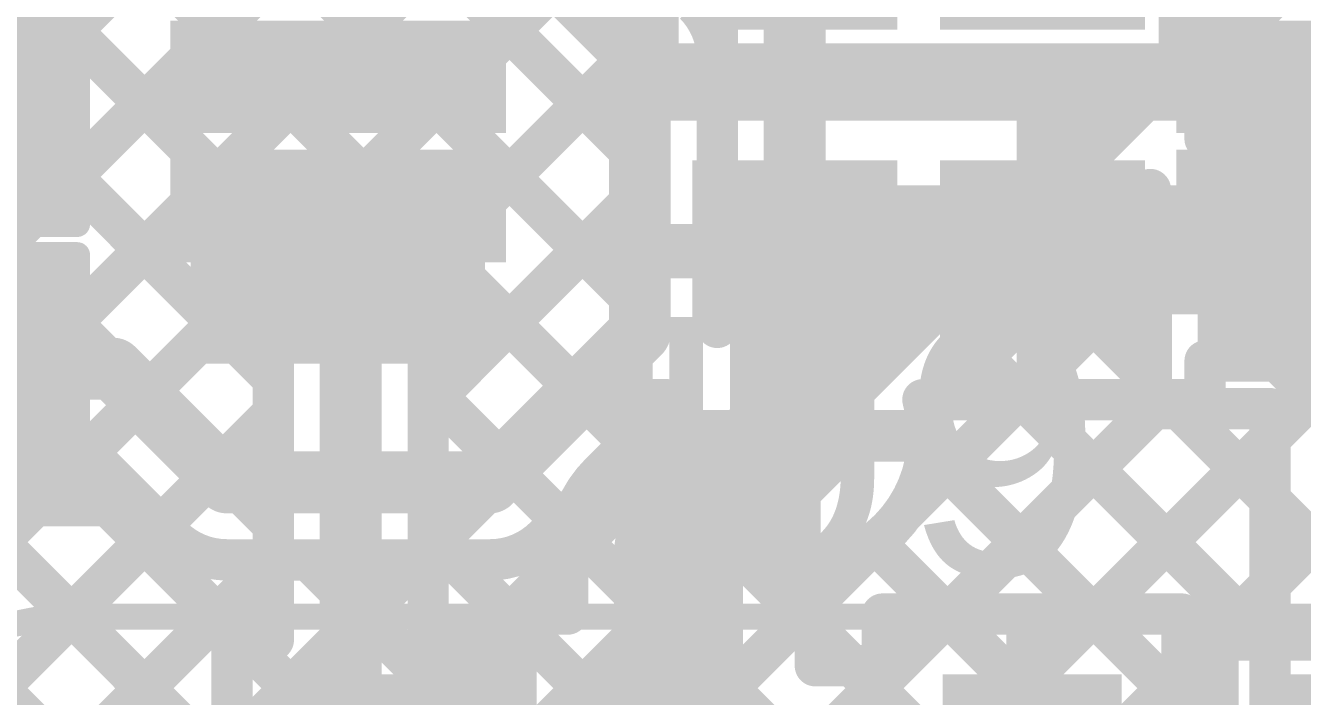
# Model space of a CAD drawing. Header units: millimetres. Extents: x -0.01 to 3.73, y -0.01 to 3.05.
# Drawn here: x 1.14 to 1.3874, y 1.7966 to 1.9264 of the extents above; entities that cross this region are included whole.
import ezdxf

# ---------------------------------------------------------------- set-up
doc = ezdxf.new("R2010")
doc.units = ezdxf.units.MM
doc.header["$MEASUREMENT"] = 0
for name, color, linetype in [('BottomLayer', 5, 'Continuous'), ('BottomPaste', 16, 'Continuous'), ('BottomSolder', 6, 'Continuous'), ('TopLayer', 1, 'Continuous'), ('TopOverlay', 2, 'Continuous'), ('TopPaste', 8, 'Continuous'), ('TopSolder', 216, 'Continuous'), ('ViaHoleLayer', 16, 'Continuous')]:
    doc.layers.add(name, color=color, linetype=linetype)
doc.styles.add('Arial', font='', dxfattribs={"height": 0.2})
doc.styles.get('Arial').set_extended_font_data('Arial')

# ---------------------------------------------------------------- blocks, each defined once
blk = doc.blocks.new('HC_49S_2P_4')
at = {"layer": 'TopOverlay', "const_width": 0.005}
blk.add_lwpolyline([(0.22276, -0.01301, -0.384798), (0.155, -0.095)], format="xyb", dxfattribs=at)
blk.add_lwpolyline([(0.155, -0.095), (-0.155, -0.095)], dxfattribs=at)
at = {"layer": 'TopOverlay', "const_width": 0.0025}
blk.add_lwpolyline([(0.15375, -0.095, 1), (0.15625, -0.095, 1)], format="xyb", close=True, dxfattribs=at)
blk.add_lwpolyline([(0.15375, -0.095, 1), (0.15625, -0.095, 1)], format="xyb", close=True, dxfattribs=at)
blk = doc.blocks.new('16_QSOP_10')
at = {"layer": 'TopLayer'}
for points in [[(-0.0689, 0.08061), (-0.12598, 0.08061), (-0.12598, 0.09439), (-0.0689, 0.09439)], [(0.12598, 0.08061), (0.0689, 0.08061), (0.0689, 0.09439), (0.12598, 0.09439)], [(-0.0689, 0.05561), (-0.12598, 0.05561), (-0.12598, 0.06939), (-0.0689, 0.06939)], [(0.12598, 0.05561), (0.0689, 0.05561), (0.0689, 0.06939), (0.12598, 0.06939)]]:
    blk.add_hatch(color=1, dxfattribs=at).paths.add_polyline_path(points)
at = {"layer": 'TopPaste'}
for points in [[(-0.0689, 0.08061), (-0.12598, 0.08061), (-0.12598, 0.09439), (-0.0689, 0.09439)], [(0.12598, 0.08061), (0.0689, 0.08061), (0.0689, 0.09439), (0.12598, 0.09439)], [(-0.0689, 0.05561), (-0.12598, 0.05561), (-0.12598, 0.06939), (-0.0689, 0.06939)], [(0.12598, 0.05561), (0.0689, 0.05561), (0.0689, 0.06939), (0.12598, 0.06939)]]:
    blk.add_hatch(color=8, dxfattribs=at).paths.add_polyline_path(points)
at = {"layer": 'TopSolder'}
for points in [[(-0.0649, 0.07661), (-0.12998, 0.07661), (-0.12998, 0.09839), (-0.0649, 0.09839)], [(0.12998, 0.07661), (0.0649, 0.07661), (0.0649, 0.09839), (0.12998, 0.09839)], [(-0.0649, 0.05161), (-0.12998, 0.05161), (-0.12998, 0.07339), (-0.0649, 0.07339)], [(0.12998, 0.05161), (0.0649, 0.05161), (0.0649, 0.07339), (0.12998, 0.07339)]]:
    blk.add_hatch(color=216, dxfattribs=at).paths.add_polyline_path(points)
at = {"layer": 'TopOverlay', "const_width": 0.005}
blk.add_lwpolyline([(0.053, 0.099), (-0.053, 0.099)], dxfattribs=at)
at = {"layer": 'TopOverlay', "const_width": 0.0025}
for points in [[(-0.05425, 0.099, 1), (-0.05175, 0.099, 1)], [(0.05175, 0.099, 1), (0.05425, 0.099, 1)]]:
    blk.add_lwpolyline(points, format="xyb", close=True, dxfattribs=at)
blk = doc.blocks.new('S______B______21')
at = {"layer": 'TopLayer'}
for points in [[(-0.045, -0.0175), (-0.045, 0.0175), (-0.015, 0.0175), (-0.015, -0.0175)], [(0.015, -0.0175), (0.015, 0.0175), (0.045, 0.0175), (0.045, -0.0175)]]:
    blk.add_hatch(color=1, dxfattribs=at).paths.add_polyline_path(points)
at = {"layer": 'TopPaste'}
for points in [[(-0.045, -0.0175), (-0.045, 0.0175), (-0.015, 0.0175), (-0.015, -0.0175)], [(0.015, -0.0175), (0.015, 0.0175), (0.045, 0.0175), (0.045, -0.0175)]]:
    blk.add_hatch(color=8, dxfattribs=at).paths.add_polyline_path(points)
at = {"layer": 'TopSolder'}
for points in [[(-0.049, -0.0215), (-0.049, 0.0215), (-0.011, 0.0215), (-0.011, -0.0215)], [(0.011, -0.0215), (0.011, 0.0215), (0.049, 0.0215), (0.049, -0.0215)]]:
    blk.add_hatch(color=216, dxfattribs=at).paths.add_polyline_path(points)
at = {"layer": 'TopOverlay', "const_width": 0.005}
for points in [[(0.05, 0.022), (-0.05, 0.022)], [(-0.05, 0.022), (-0.05, -0.022)], [(0.05, 0.022), (0.05, -0.022)], [(0.05, -0.022), (-0.05, -0.022)]]:
    blk.add_lwpolyline(points, dxfattribs=at)
at = {"layer": 'TopOverlay', "const_width": 0.0025}
for points in [[(-0.05125, 0.022, 1), (-0.04875, 0.022, 1)], [(-0.05125, 0.022, 1), (-0.04875, 0.022, 1)], [(0.04875, 0.022, 1), (0.05125, 0.022, 1)], [(0.04875, 0.022, 1), (0.05125, 0.022, 1)], [(-0.05125, -0.022, 1), (-0.04875, -0.022, 1)], [(-0.05125, -0.022, 1), (-0.04875, -0.022, 1)], [(0.04875, -0.022, 1), (0.05125, -0.022, 1)], [(0.04875, -0.022, 1), (0.05125, -0.022, 1)]]:
    blk.add_lwpolyline(points, format="xyb", close=True, dxfattribs=at)
blk = doc.blocks.new('S______B______28')
at = {"layer": 'TopLayer'}
for points in [[(-0.045, -0.0175), (-0.045, 0.0175), (-0.015, 0.0175), (-0.015, -0.0175)], [(0.015, -0.0175), (0.015, 0.0175), (0.045, 0.0175), (0.045, -0.0175)]]:
    blk.add_hatch(color=1, dxfattribs=at).paths.add_polyline_path(points)
at = {"layer": 'TopPaste'}
for points in [[(-0.045, -0.0175), (-0.045, 0.0175), (-0.015, 0.0175), (-0.015, -0.0175)], [(0.015, -0.0175), (0.015, 0.0175), (0.045, 0.0175), (0.045, -0.0175)]]:
    blk.add_hatch(color=8, dxfattribs=at).paths.add_polyline_path(points)
at = {"layer": 'TopSolder'}
for points in [[(-0.049, -0.0215), (-0.049, 0.0215), (-0.011, 0.0215), (-0.011, -0.0215)], [(0.011, -0.0215), (0.011, 0.0215), (0.049, 0.0215), (0.049, -0.0215)]]:
    blk.add_hatch(color=216, dxfattribs=at).paths.add_polyline_path(points)
at = {"layer": 'TopOverlay', "const_width": 0.005}
for points in [[(0.05, 0.022), (-0.05, 0.022)], [(-0.05, 0.022), (-0.05, -0.022)], [(0.05, 0.022), (0.05, -0.022)], [(0.05, -0.022), (-0.05, -0.022)]]:
    blk.add_lwpolyline(points, dxfattribs=at)
at = {"layer": 'TopOverlay', "const_width": 0.0025}
for points in [[(-0.05125, 0.022, 1), (-0.04875, 0.022, 1)], [(-0.05125, 0.022, 1), (-0.04875, 0.022, 1)], [(0.04875, 0.022, 1), (0.05125, 0.022, 1)], [(0.04875, 0.022, 1), (0.05125, 0.022, 1)], [(-0.05125, -0.022, 1), (-0.04875, -0.022, 1)], [(-0.05125, -0.022, 1), (-0.04875, -0.022, 1)], [(0.04875, -0.022, 1), (0.05125, -0.022, 1)], [(0.04875, -0.022, 1), (0.05125, -0.022, 1)]]:
    blk.add_lwpolyline(points, format="xyb", close=True, dxfattribs=at)
blk = doc.blocks.new('C___0603_B_158')
at = {"layer": 'BottomLayer'}
for points in [[(-0.045, -0.0175), (-0.045, 0.0175), (-0.015, 0.0175), (-0.015, -0.0175)], [(0.015, -0.0175), (0.015, 0.0175), (0.045, 0.0175), (0.045, -0.0175)]]:
    blk.add_hatch(color=5, dxfattribs=at).paths.add_polyline_path(points)
at = {"layer": 'BottomPaste'}
for points in [[(-0.045, -0.0175), (-0.045, 0.0175), (-0.015, 0.0175), (-0.015, -0.0175)], [(0.015, -0.0175), (0.015, 0.0175), (0.045, 0.0175), (0.045, -0.0175)]]:
    blk.add_hatch(color=16, dxfattribs=at).paths.add_polyline_path(points)
at = {"layer": 'BottomSolder'}
for points in [[(-0.04736, -0.01986), (-0.04736, 0.01986), (-0.01264, 0.01986), (-0.01264, -0.01986)], [(0.01264, -0.01986), (0.01264, 0.01986), (0.04736, 0.01986), (0.04736, -0.01986)]]:
    blk.add_hatch(color=6, dxfattribs=at).paths.add_polyline_path(points)
blk = doc.blocks.new('C___0603_B_159')
at = {"layer": 'BottomLayer'}
for points in [[(-0.045, -0.0175), (-0.045, 0.0175), (-0.015, 0.0175), (-0.015, -0.0175)], [(0.015, -0.0175), (0.015, 0.0175), (0.045, 0.0175), (0.045, -0.0175)]]:
    blk.add_hatch(color=5, dxfattribs=at).paths.add_polyline_path(points)
at = {"layer": 'BottomPaste'}
for points in [[(-0.045, -0.0175), (-0.045, 0.0175), (-0.015, 0.0175), (-0.015, -0.0175)], [(0.015, -0.0175), (0.015, 0.0175), (0.045, 0.0175), (0.045, -0.0175)]]:
    blk.add_hatch(color=16, dxfattribs=at).paths.add_polyline_path(points)
at = {"layer": 'BottomSolder'}
for points in [[(-0.04736, -0.01986), (-0.04736, 0.01986), (-0.01264, 0.01986), (-0.01264, -0.01986)], [(0.01264, -0.01986), (0.01264, 0.01986), (0.04736, 0.01986), (0.04736, -0.01986)]]:
    blk.add_hatch(color=6, dxfattribs=at).paths.add_polyline_path(points)
blk = doc.blocks.new('C__0603_B_160')
at = {"layer": 'BottomLayer'}
for points in [[(-0.045, -0.0175), (-0.045, 0.0175), (-0.015, 0.0175), (-0.015, -0.0175)], [(0.015, -0.0175), (0.015, 0.0175), (0.045, 0.0175), (0.045, -0.0175)]]:
    blk.add_hatch(color=5, dxfattribs=at).paths.add_polyline_path(points)
at = {"layer": 'BottomPaste'}
for points in [[(-0.045, -0.0175), (-0.045, 0.0175), (-0.015, 0.0175), (-0.015, -0.0175)], [(0.015, -0.0175), (0.015, 0.0175), (0.045, 0.0175), (0.045, -0.0175)]]:
    blk.add_hatch(color=16, dxfattribs=at).paths.add_polyline_path(points)
at = {"layer": 'BottomSolder'}
for points in [[(-0.04736, -0.01986), (-0.04736, 0.01986), (-0.01264, 0.01986), (-0.01264, -0.01986)], [(0.01264, -0.01986), (0.01264, 0.01986), (0.04736, 0.01986), (0.04736, -0.01986)]]:
    blk.add_hatch(color=6, dxfattribs=at).paths.add_polyline_path(points)
blk = doc.blocks.new('C__0603_B_177')
at = {"layer": 'BottomLayer'}
for points in [[(-0.045, -0.0175), (-0.045, 0.0175), (-0.015, 0.0175), (-0.015, -0.0175)], [(0.015, -0.0175), (0.015, 0.0175), (0.045, 0.0175), (0.045, -0.0175)]]:
    blk.add_hatch(color=5, dxfattribs=at).paths.add_polyline_path(points)
at = {"layer": 'BottomPaste'}
for points in [[(-0.045, -0.0175), (-0.045, 0.0175), (-0.015, 0.0175), (-0.015, -0.0175)], [(0.015, -0.0175), (0.015, 0.0175), (0.045, 0.0175), (0.045, -0.0175)]]:
    blk.add_hatch(color=16, dxfattribs=at).paths.add_polyline_path(points)
at = {"layer": 'BottomSolder'}
for points in [[(-0.04736, -0.01986), (-0.04736, 0.01986), (-0.01264, 0.01986), (-0.01264, -0.01986)], [(0.01264, -0.01986), (0.01264, 0.01986), (0.04736, 0.01986), (0.04736, -0.01986)]]:
    blk.add_hatch(color=6, dxfattribs=at).paths.add_polyline_path(points)

msp = doc.modelspace()

# ---------------------------------------------------------------- hatches: boundary and pattern name
at = {"layer": 'BottomLayer'}
h = msp.add_hatch(color=5, dxfattribs=at)
edge = h.paths.add_edge_path()
edge.add_arc((1.203, 1.875), 0.01181, 0, 360)
h = msp.add_hatch(color=5, dxfattribs=at)
edge = h.paths.add_edge_path()
edge.add_arc((1.289, 1.847), 0.01181, 0, 360)
at = {"layer": 'TopLayer'}
for points in [[(1.172, 1.861), (1.229, 1.861), (1.229, 1.897), (1.172, 1.897)], [(1.36706, 1.86127), (1.42406, 1.86127), (1.42406, 1.89727), (1.36706, 1.89727)]]:
    msp.add_hatch(color=1, dxfattribs=at).paths.add_polyline_path(points)
h = msp.add_hatch(color=1, dxfattribs=at)
edge = h.paths.add_edge_path()
edge.add_arc((1.203, 1.875), 0.01181, 0, 360)
h = msp.add_hatch(color=1, dxfattribs=at)
edge = h.paths.add_edge_path()
edge.add_arc((1.289, 1.847), 0.01181, 0, 360)
at = {"layer": 'ViaHoleLayer'}
h = msp.add_hatch(color=16, dxfattribs=at)
edge = h.paths.add_edge_path()
edge.add_arc((1.203, 1.875), 0.00591, 0, 360)
h = msp.add_hatch(color=16, dxfattribs=at)
edge = h.paths.add_edge_path()
edge.add_arc((1.289, 1.847), 0.00591, 0, 360)

# ---------------------------------------------------------------- linework, layer by layer
at = {"layer": 'BottomLayer'}
for points, const_width in [([(1.117, 2.01389), (1.2575, 1.87339)], 0.008), ([(1.117, 1.89353), (1.22997, 2.0065)], 0.008), ([(1.15236, 2.00681), (1.2575, 1.90167)], 0.008), ([(1.117, 1.9856), (1.20723, 1.89538)], 0.008), ([(1.117, 1.86524), (1.22472, 1.97296)], 0.008), ([(1.36175, 1.912), (1.41075, 1.961)], 0.008), ([(1.3635, 1.919), (1.3635, 1.961)], 0.008), ([(1.117, 1.95732), (1.18656, 1.88776)], 0.008), ([(1.117, 1.83696), (1.23084, 1.9508)], 0.008), ([(1.20411, 1.89578), (1.25956, 1.95123)], 0.008), ([(1.2625, 1.919), (1.2625, 1.94829)], 0.008), ([(1.24156, 1.9459), (1.2625, 1.92496)], 0.008), ([(1.38253, 1.9045), (1.42243, 1.9444)], 0.008), ([(1.3635, 1.93709), (1.39609, 1.9045)], 0.008), ([(1.117, 1.92903), (1.188, 1.85803)], 0.008), ([(1.22138, 1.88477), (1.2625, 1.92589)], 0.008), ([(1.2625, 1.919), (1.3105, 1.919)], 0.008), ([(1.26846, 1.919), (1.27546, 1.912)], 0.008), ([(1.27689, 1.912), (1.28389, 1.919)], 0.008), ([(1.29674, 1.919), (1.30374, 1.912)], 0.008), ([(1.30518, 1.912), (1.31218, 1.919)], 0.008), ([(1.3105, 1.919), (1.3155, 1.919)], 0.008), ([(1.3105, 1.919), (1.3155, 1.919)], 0.008), ([(1.3155, 1.919), (1.3635, 1.919)], 0.008), ([(1.32502, 1.919), (1.33202, 1.912)], 0.008), ([(1.33346, 1.912), (1.34046, 1.919)], 0.008), ([(1.35331, 1.919), (1.36031, 1.912)], 0.008), ([(1.2575, 1.912), (1.3055, 1.912)], 0.008), ([(1.2575, 1.854), (1.2575, 1.912)], 0.008), ([(1.3055, 1.912), (1.3205, 1.912)], 0.008), ([(1.3055, 1.912), (1.3205, 1.912)], 0.008), ([(1.3205, 1.912), (1.3685, 1.912)], 0.008), ([(1.3685, 1.9045), (1.3685, 1.912)], 0.008), ([(1.289, 1.883), (1.289, 1.908)], 0.01), ([(1.337, 1.883), (1.337, 1.908)], 0.01), ([(1.3685, 1.9045), (1.506, 1.9045)], 0.008), ([(1.117, 1.90075), (1.188, 1.82975)], 0.008), ([(1.218, 1.85311), (1.2575, 1.89261)], 0.008), ([(1.28462, 1.883), (1.289, 1.883)], 0.025), ([(1.289, 1.883), (1.337, 1.883)], 0.025), ([(1.289, 1.847), (1.289, 1.883)], 0.025), ([(1.337, 1.883), (1.559, 1.883)], 0.025), ([(1.2615, 1.883), (1.289, 1.883)], 0.01), ([(1.337, 1.858), (1.337, 1.883)], 0.01), ([(1.22338, 1.87923), (1.2571, 1.8455)], 0.008), ([(1.12275, 1.81443), (1.18222, 1.87389)], 0.008), ([(1.203, 1.782), (1.203, 1.872)], 0.012), ([(1.117, 1.87247), (1.18197, 1.8075)], 0.008), ([(1.218, 1.82482), (1.2575, 1.86432)], 0.008), ([(1.3471, 1.8125), (1.3961, 1.8615)], 0.008), ([(1.364, 1.80112), (1.42438, 1.8615)], 0.008), ([(1.3685, 1.8615), (1.506, 1.8615)], 0.008), ([(1.3685, 1.854), (1.3685, 1.8615)], 0.008), ([(1.38252, 1.8615), (1.61502, 1.629)], 0.008), ([(1.188, 1.8075), (1.188, 1.86057)], 0.008), ([(1.218, 1.8075), (1.218, 1.86057)], 0.008), ([(1.218, 1.85632), (1.24545, 1.82887)], 0.008), ([(1.2575, 1.854), (1.26416, 1.854)], 0.008), ([(1.2665, 1.8245), (1.289, 1.847)], 0.025), ([(1.30994, 1.83191), (1.33203, 1.854)], 0.008), ([(1.31384, 1.854), (1.3205, 1.854)], 0.008), ([(1.31384, 1.854), (1.3205, 1.854)], 0.008), ([(1.31881, 1.8125), (1.36031, 1.854)], 0.008), ([(1.3205, 1.854), (1.3685, 1.854)], 0.008), ([(1.33346, 1.854), (1.37996, 1.8075)], 0.008), ([(1.36174, 1.854), (1.40824, 1.8075)], 0.008), ([(1.03691, 1.7003), (1.188, 1.85139)], 0.008), ([(1.2513, 1.8397), (1.2637, 1.8521)], 0.008), ([(1.26719, 1.847), (1.289, 1.847)], 0.01), ([(1.289, 1.847), (1.31081, 1.847)], 0.01), ([(1.289, 1.82519), (1.289, 1.847)], 0.01), ([(1.117, 1.84418), (1.18, 1.78118)], 0.008), ([(1.31469, 1.84448), (1.34667, 1.8125)], 0.008), ([(1.2665, 1.7835), (1.2665, 1.8245)], 0.025), ([(1.218, 1.82803), (1.235, 1.81103)], 0.008), ([(1.245, 1.8125), (1.245, 1.8245)], 0.008), ([(1.29053, 1.8125), (1.30409, 1.82606)], 0.008), ([(1.30452, 1.82637), (1.31839, 1.8125)], 0.008), ([(1.05105, 1.68616), (1.188, 1.82311)], 0.008), ([(1.228, 1.80654), (1.245, 1.82354)], 0.008), ([(1.288, 1.81559), (1.2941, 1.8217)], 0.008), ([(1.288, 1.8125), (1.288, 1.81559)], 0.008), ([(1.235, 1.8125), (1.245, 1.8125)], 0.008), ([(1.235, 1.7495), (1.235, 1.8125)], 0.008), ([(1.288, 1.8125), (1.293, 1.8125)], 0.008), ([(1.2901, 1.8125), (1.293, 1.8096)], 0.008), ([(1.293, 1.8025), (1.293, 1.8125)], 0.008), ([(1.306, 1.8125), (1.364, 1.8125)], 0.008), ([(1.306, 1.8025), (1.306, 1.8125)], 0.008), ([(1.364, 1.7495), (1.364, 1.8125)], 0.008), ([(1.12214, 1.81076), (1.18191, 1.75098)], 0.008), ([(1.293, 1.8096), (1.3001, 1.8025)], 0.008), ([(1.335, 1.781), (1.335, 1.8085)], 0.01), ([(1.18, 1.7545), (1.18, 1.8075)], 0.008), ([(1.18, 1.8075), (1.188, 1.8075)], 0.008), ([(1.218, 1.8075), (1.228, 1.8075)], 0.008), ([(1.228, 1.7545), (1.228, 1.8075)], 0.008), ([(1.371, 1.8075), (1.419, 1.8075)], 0.008), ([(1.371, 1.7545), (1.371, 1.8075)], 0.008), ([(1.293, 1.8025), (1.306, 1.8025)], 0.008), ([(1.364, 1.79517), (1.371, 1.78817)], 0.008)]:
    msp.add_lwpolyline(points, dxfattribs=dict(at, const_width=const_width))
for points, const_width in [([(1.2605, 1.92589, 1), (1.2645, 1.92589, 1)], 0.004), ([(1.2605, 1.92496, 1), (1.2645, 1.92496, 1)], 0.004), ([(1.2605, 1.919, 1), (1.2645, 1.919, 1)], 0.004), ([(1.2605, 1.919, 1), (1.2645, 1.919, 1)], 0.004), ([(1.26646, 1.919, 1), (1.27046, 1.919, 1)], 0.004), ([(1.28189, 1.919, 1), (1.28589, 1.919, 1)], 0.004), ([(1.29474, 1.919, 1), (1.29874, 1.919, 1)], 0.004), ([(1.3085, 1.919, 1), (1.3125, 1.919, 1)], 0.004), ([(1.3085, 1.919, 1), (1.3125, 1.919, 1)], 0.004), ([(1.3085, 1.919, 1), (1.3125, 1.919, 1)], 0.004), ([(1.31018, 1.919, 1), (1.31418, 1.919, 1)], 0.004), ([(1.3135, 1.919, 1), (1.3175, 1.919, 1)], 0.004), ([(1.3135, 1.919, 1), (1.3175, 1.919, 1)], 0.004), ([(1.3135, 1.919, 1), (1.3175, 1.919, 1)], 0.004), ([(1.32302, 1.919, 1), (1.32702, 1.919, 1)], 0.004), ([(1.33846, 1.919, 1), (1.34246, 1.919, 1)], 0.004), ([(1.35131, 1.919, 1), (1.35531, 1.919, 1)], 0.004), ([(1.3615, 1.919, 1), (1.3655, 1.919, 1)], 0.004), ([(1.3615, 1.919, 1), (1.3655, 1.919, 1)], 0.004), ([(1.2555, 1.912, 1), (1.2595, 1.912, 1)], 0.004), ([(1.2555, 1.912, 1), (1.2595, 1.912, 1)], 0.004), ([(1.27346, 1.912, 1), (1.27746, 1.912, 1)], 0.004), ([(1.27489, 1.912, 1), (1.27889, 1.912, 1)], 0.004), ([(1.30174, 1.912, 1), (1.30574, 1.912, 1)], 0.004), ([(1.30318, 1.912, 1), (1.30718, 1.912, 1)], 0.004), ([(1.3035, 1.912, 1), (1.3075, 1.912, 1)], 0.004), ([(1.3035, 1.912, 1), (1.3075, 1.912, 1)], 0.004), ([(1.3035, 1.912, 1), (1.3075, 1.912, 1)], 0.004), ([(1.3185, 1.912, 1), (1.3225, 1.912, 1)], 0.004), ([(1.3185, 1.912, 1), (1.3225, 1.912, 1)], 0.004), ([(1.3185, 1.912, 1), (1.3225, 1.912, 1)], 0.004), ([(1.33002, 1.912, 1), (1.33402, 1.912, 1)], 0.004), ([(1.33146, 1.912, 1), (1.33546, 1.912, 1)], 0.004), ([(1.35831, 1.912, 1), (1.36231, 1.912, 1)], 0.004), ([(1.35975, 1.912, 1), (1.36375, 1.912, 1)], 0.004), ([(1.3665, 1.912, 1), (1.3705, 1.912, 1)], 0.004), ([(1.3665, 1.912, 1), (1.3705, 1.912, 1)], 0.004), ([(1.2865, 1.908, 1), (1.2915, 1.908, 1)], 0.005), ([(1.3345, 1.908, 1), (1.3395, 1.908, 1)], 0.005), ([(1.3665, 1.9045, 1), (1.3705, 1.9045, 1)], 0.004), ([(1.3665, 1.9045, 1), (1.3705, 1.9045, 1)], 0.004), ([(1.38053, 1.9045, 1), (1.38453, 1.9045, 1)], 0.004), ([(1.2555, 1.90167, 1), (1.2595, 1.90167, 1)], 0.004), ([(1.20211, 1.89578, 1), (1.20611, 1.89578, 1)], 0.004), ([(1.20523, 1.89538, 1), (1.20923, 1.89538, 1)], 0.004), ([(1.2555, 1.89261, 1), (1.2595, 1.89261, 1)], 0.004), ([(1.27837, 1.883, 1), (1.29087, 1.883, 1)], 0.0125), ([(1.28275, 1.883, 1), (1.29525, 1.883, 1)], 0.0125), ([(1.28275, 1.883, 1), (1.29525, 1.883, 1)], 0.0125), ([(1.28275, 1.883, 1), (1.29525, 1.883, 1)], 0.0125), ([(1.33075, 1.883, 1), (1.34325, 1.883, 1)], 0.0125), ([(1.33075, 1.883, 1), (1.34325, 1.883, 1)], 0.0125), ([(1.18456, 1.88776, 1), (1.18856, 1.88776, 1)], 0.004), ([(1.21938, 1.88477, 1), (1.22338, 1.88477, 1)], 0.004), ([(1.259, 1.883, 1), (1.264, 1.883, 1)], 0.005), ([(1.2865, 1.883, 1), (1.2915, 1.883, 1)], 0.005), ([(1.2865, 1.883, 1), (1.2915, 1.883, 1)], 0.005), ([(1.3345, 1.883, 1), (1.3395, 1.883, 1)], 0.005), ([(1.3345, 1.883, 1), (1.3395, 1.883, 1)], 0.005), ([(1.22138, 1.87923, 1), (1.22538, 1.87923, 1)], 0.004), ([(1.18022, 1.87389, 1), (1.18422, 1.87389, 1)], 0.004), ([(1.2, 1.872, 1), (1.206, 1.872, 1)], 0.006), ([(1.22181, 1.875, 1), (1.22581, 1.875, 1)], 0.004), ([(1.22181, 1.875, 1), (1.22581, 1.875, 1)], 0.004), ([(1.2555, 1.87339, 1), (1.2595, 1.87339, 1)], 0.004), ([(1.2555, 1.86432, 1), (1.2595, 1.86432, 1)], 0.004), ([(1.3665, 1.8615, 1), (1.3705, 1.8615, 1)], 0.004), ([(1.3665, 1.8615, 1), (1.3705, 1.8615, 1)], 0.004), ([(1.38052, 1.8615, 1), (1.38452, 1.8615, 1)], 0.004), ([(1.186, 1.86057, 1), (1.19, 1.86057, 1)], 0.004), ([(1.186, 1.86057, 1), (1.19, 1.86057, 1)], 0.004), ([(1.216, 1.86057, 1), (1.22, 1.86057, 1)], 0.004), ([(1.216, 1.86057, 1), (1.22, 1.86057, 1)], 0.004), ([(1.3345, 1.858, 1), (1.3395, 1.858, 1)], 0.005), ([(1.186, 1.85803, 1), (1.19, 1.85803, 1)], 0.004), ([(1.216, 1.85632, 1), (1.22, 1.85632, 1)], 0.004), ([(1.2555, 1.854, 1), (1.2595, 1.854, 1)], 0.004), ([(1.2555, 1.854, 1), (1.2595, 1.854, 1)], 0.004), ([(1.26216, 1.854, 1), (1.26616, 1.854, 1)], 0.004), ([(1.28275, 1.847, 1), (1.29525, 1.847, 1)], 0.0125), ([(1.28275, 1.847, 1), (1.29525, 1.847, 1)], 0.0125), ([(1.31184, 1.854, 1), (1.31584, 1.854, 1)], 0.004), ([(1.31184, 1.854, 1), (1.31584, 1.854, 1)], 0.004), ([(1.31184, 1.854, 1), (1.31584, 1.854, 1)], 0.004), ([(1.3185, 1.854, 1), (1.3225, 1.854, 1)], 0.004), ([(1.3185, 1.854, 1), (1.3225, 1.854, 1)], 0.004), ([(1.3185, 1.854, 1), (1.3225, 1.854, 1)], 0.004), ([(1.33003, 1.854, 1), (1.33403, 1.854, 1)], 0.004), ([(1.33146, 1.854, 1), (1.33546, 1.854, 1)], 0.004), ([(1.35831, 1.854, 1), (1.36231, 1.854, 1)], 0.004), ([(1.35974, 1.854, 1), (1.36374, 1.854, 1)], 0.004), ([(1.3665, 1.854, 1), (1.3705, 1.854, 1)], 0.004), ([(1.3665, 1.854, 1), (1.3705, 1.854, 1)], 0.004), ([(1.186, 1.85139, 1), (1.19, 1.85139, 1)], 0.004), ([(1.216, 1.85311, 1), (1.22, 1.85311, 1)], 0.004), ([(1.2617, 1.8521, 1), (1.2657, 1.8521, 1)], 0.004), ([(1.26469, 1.847, 1), (1.26969, 1.847, 1)], 0.005), ([(1.2865, 1.847, 1), (1.2915, 1.847, 1)], 0.005), ([(1.2865, 1.847, 1), (1.2915, 1.847, 1)], 0.005), ([(1.2865, 1.847, 1), (1.2915, 1.847, 1)], 0.005), ([(1.30831, 1.847, 1), (1.31331, 1.847, 1)], 0.005), ([(1.31281, 1.847, 1), (1.31681, 1.847, 1)], 0.004), ([(1.31281, 1.847, 1), (1.31681, 1.847, 1)], 0.004), ([(1.2551, 1.8455, 1), (1.2591, 1.8455, 1)], 0.004), ([(1.31269, 1.84448, 1), (1.31669, 1.84448, 1)], 0.004), ([(1.2493, 1.8397, 1), (1.2533, 1.8397, 1)], 0.004), ([(1.2493, 1.8397, 1), (1.2533, 1.8397, 1)], 0.004), ([(1.2493, 1.8397, 1), (1.2533, 1.8397, 1)], 0.004), ([(1.26025, 1.8245, 1), (1.27275, 1.8245, 1)], 0.0125), ([(1.26025, 1.8245, 1), (1.27275, 1.8245, 1)], 0.0125), ([(1.30794, 1.83191, 1), (1.31194, 1.83191, 1)], 0.004), ([(1.186, 1.82975, 1), (1.19, 1.82975, 1)], 0.004), ([(1.216, 1.82803, 1), (1.22, 1.82803, 1)], 0.004), ([(1.24345, 1.82887, 1), (1.24745, 1.82887, 1)], 0.004), ([(1.216, 1.82482, 1), (1.22, 1.82482, 1)], 0.004), ([(1.243, 1.8245, 1), (1.247, 1.8245, 1)], 0.004), ([(1.243, 1.8245, 1), (1.247, 1.8245, 1)], 0.004), ([(1.243, 1.8245, 1), (1.247, 1.8245, 1)], 0.004), ([(1.2865, 1.82519, 1), (1.2915, 1.82519, 1)], 0.005), ([(1.30209, 1.82606, 1), (1.30609, 1.82606, 1)], 0.004), ([(1.30252, 1.82637, 1), (1.30652, 1.82637, 1)], 0.004), ([(1.186, 1.82311, 1), (1.19, 1.82311, 1)], 0.004), ([(1.243, 1.82354, 1), (1.247, 1.82354, 1)], 0.004), ([(1.2921, 1.8217, 1), (1.2961, 1.8217, 1)], 0.004), ([(1.2921, 1.8217, 1), (1.2961, 1.8217, 1)], 0.004), ([(1.286, 1.81559, 1), (1.29, 1.81559, 1)], 0.004), ([(1.286, 1.81559, 1), (1.29, 1.81559, 1)], 0.004), ([(1.233, 1.8125, 1), (1.237, 1.8125, 1)], 0.004), ([(1.233, 1.8125, 1), (1.237, 1.8125, 1)], 0.004), ([(1.243, 1.8125, 1), (1.247, 1.8125, 1)], 0.004), ([(1.243, 1.8125, 1), (1.247, 1.8125, 1)], 0.004), ([(1.286, 1.8125, 1), (1.29, 1.8125, 1)], 0.004), ([(1.286, 1.8125, 1), (1.29, 1.8125, 1)], 0.004), ([(1.2881, 1.8125, 1), (1.2921, 1.8125, 1)], 0.004), ([(1.28853, 1.8125, 1), (1.29253, 1.8125, 1)], 0.004), ([(1.291, 1.8125, 1), (1.295, 1.8125, 1)], 0.004), ([(1.291, 1.8125, 1), (1.295, 1.8125, 1)], 0.004), ([(1.304, 1.8125, 1), (1.308, 1.8125, 1)], 0.004), ([(1.304, 1.8125, 1), (1.308, 1.8125, 1)], 0.004), ([(1.31639, 1.8125, 1), (1.32039, 1.8125, 1)], 0.004), ([(1.31681, 1.8125, 1), (1.32081, 1.8125, 1)], 0.004), ([(1.34467, 1.8125, 1), (1.34867, 1.8125, 1)], 0.004), ([(1.3451, 1.8125, 1), (1.3491, 1.8125, 1)], 0.004), ([(1.362, 1.8125, 1), (1.366, 1.8125, 1)], 0.004), ([(1.362, 1.8125, 1), (1.366, 1.8125, 1)], 0.004), ([(1.233, 1.81103, 1), (1.237, 1.81103, 1)], 0.004), ([(1.291, 1.8096, 1), (1.295, 1.8096, 1)], 0.004), ([(1.291, 1.8096, 1), (1.295, 1.8096, 1)], 0.004), ([(1.3325, 1.8085, 1), (1.3375, 1.8085, 1)], 0.005), ([(1.178, 1.8075, 1), (1.182, 1.8075, 1)], 0.004), ([(1.178, 1.8075, 1), (1.182, 1.8075, 1)], 0.004), ([(1.17997, 1.8075, 1), (1.18397, 1.8075, 1)], 0.004), ([(1.186, 1.8075, 1), (1.19, 1.8075, 1)], 0.004), ([(1.186, 1.8075, 1), (1.19, 1.8075, 1)], 0.004), ([(1.216, 1.8075, 1), (1.22, 1.8075, 1)], 0.004), ([(1.216, 1.8075, 1), (1.22, 1.8075, 1)], 0.004), ([(1.226, 1.8075, 1), (1.23, 1.8075, 1)], 0.004), ([(1.226, 1.8075, 1), (1.23, 1.8075, 1)], 0.004), ([(1.369, 1.8075, 1), (1.373, 1.8075, 1)], 0.004), ([(1.369, 1.8075, 1), (1.373, 1.8075, 1)], 0.004), ([(1.37796, 1.8075, 1), (1.38196, 1.8075, 1)], 0.004), ([(1.226, 1.80654, 1), (1.23, 1.80654, 1)], 0.004), ([(1.291, 1.8025, 1), (1.295, 1.8025, 1)], 0.004), ([(1.291, 1.8025, 1), (1.295, 1.8025, 1)], 0.004), ([(1.2981, 1.8025, 1), (1.3021, 1.8025, 1)], 0.004), ([(1.304, 1.8025, 1), (1.308, 1.8025, 1)], 0.004), ([(1.304, 1.8025, 1), (1.308, 1.8025, 1)], 0.004), ([(1.362, 1.80112, 1), (1.366, 1.80112, 1)], 0.004), ([(1.362, 1.79517, 1), (1.366, 1.79517, 1)], 0.004)]:
    msp.add_lwpolyline(points, format="xyb", close=True, dxfattribs=dict(at, const_width=const_width))
at = {"layer": 'BottomLayer', "const_width": 0.008}
for points in [[(1.188, 1.86057, -1.480911), (1.22381, 1.875)], [(1.22381, 1.875, -0.193845), (1.218, 1.86057)], [(1.31384, 1.854, -0.068769), (1.31481, 1.847)], [(1.31481, 1.847, -0.357038), (1.2941, 1.8217)], [(1.245, 1.8245, -0.198912), (1.2513, 1.8397)], [(1.245, 1.8245, -0.198912), (1.2513, 1.8397)]]:
    msp.add_lwpolyline(points, format="xyb", dxfattribs=at)
at = {"layer": 'TopLayer'}
for points, const_width in [([(1.13, 1.91), (1.13, 1.96)], 0.02), ([(1.2375, 1.9415), (1.259, 1.92)], 0.012), ([(1.289, 1.847), (1.289, 1.937)], 0.012), ([(1.274, 1.92), (1.274, 1.937)], 0.008), ([(1.259, 1.867), (1.259, 1.92)], 0.012), ([(1.274, 1.868), (1.274, 1.92)], 0.008), ([(1.274, 1.868), (1.274, 1.92)], 0.008), ([(1.289, 1.847), (1.3585, 1.9165)], 0.012), ([(1.3585, 1.9165), (1.39544, 1.9165)], 0.012), ([(1.20056, 1.8915), (1.20211, 1.8915)], 0.012), ([(1.20211, 1.8915), (1.203, 1.89061)], 0.012), ([(1.31446, 1.85125), (1.3579, 1.89468)], 0.008), ([(1.3579, 1.87561), (1.3579, 1.89468)], 0.008), ([(1.203, 1.875), (1.203, 1.89061)], 0.012), ([(1.35362, 1.89041), (1.3579, 1.88613)], 0.008), ([(1.30994, 1.83191), (1.3579, 1.87987)], 0.008), ([(1.203, 1.869), (1.203, 1.875)], 0.012), ([(1.33948, 1.87626), (1.35806, 1.85768)], 0.008), ([(1.35806, 1.85227), (1.35806, 1.87561)], 0.008), ([(1.23, 1.838), (1.259, 1.867)], 0.012), ([(1.13, 1.86), (1.157, 1.86)], 0.012), ([(1.157, 1.86), (1.179, 1.838)], 0.012), ([(1.32533, 1.86212), (1.38106, 1.80639)], 0.008), ([(1.24057, 1.73426), (1.35858, 1.85227)], 0.008), ([(1.35806, 1.85227), (1.38106, 1.85227)], 0.008), ([(1.36347, 1.85227), (1.38106, 1.83468)], 0.008), ([(1.38106, 1.75462), (1.38106, 1.85227)], 0.008), ([(1.24061, 1.8274), (1.26338, 1.85017)], 0.008), ([(1.24364, 1.70905), (1.38106, 1.84646)], 0.008), ([(1.26719, 1.847), (1.289, 1.847)], 0.01), ([(1.289, 1.847), (1.31081, 1.847)], 0.01), ([(1.289, 1.82519), (1.289, 1.847)], 0.01), ([(1.25791, 1.8447), (1.26493, 1.83767)], 0.008), ([(1.31469, 1.84448), (1.38106, 1.77811)], 0.008), ([(0.922, 1.50054), (1.26364, 1.84218)], 0.008), ([(1.154, 1.84179), (1.16839, 1.8274)], 0.008), ([(1.154, 1.8335), (1.154, 1.84179)], 0.008), ([(1.179, 1.838), (1.23, 1.838)], 0.012), ([(1.154, 1.83547), (1.42347, 1.566)], 0.008), ([(1.11326, 1.8335), (1.154, 1.8335)], 0.008), ([(1.12275, 1.81443), (1.14182, 1.8335)], 0.008), ([(1.12768, 1.8335), (1.20369, 1.7575)], 0.008), ([(1.117, 1.78039), (1.1662, 1.82959)], 0.008), ([(1.24377, 1.83055), (1.3556, 1.71872)], 0.008), ([(1.20712, 1.75737), (1.27504, 1.82529)], 0.008), ([(1.22777, 1.74974), (1.30409, 1.82606)], 0.008), ([(1.30452, 1.82637), (1.37776, 1.75313)], 0.008), ([(1.01534, 1.62216), (1.21618, 1.823)], 0.008), ([(1.117, 1.75211), (1.18789, 1.823)], 0.008), ([(1.179, 1.823), (1.23, 1.823)], 0.008), ([(1.19475, 1.823), (1.45175, 1.566)], 0.008), ([(1.22303, 1.823), (1.49377, 1.55227)], 0.008), ([(1.27967, 1.82293), (1.36268, 1.73992)], 0.008), ([(1.06188, 1.499), (1.38106, 1.81818)], 0.008), ([(1.12214, 1.81076), (1.18191, 1.75098)], 0.008)]:
    msp.add_lwpolyline(points, dxfattribs=dict(at, const_width=const_width))
at = {"layer": 'TopLayer', "const_width": 0.008}
for points in [[(1.26961, 1.93061, -0.198912), (1.274, 1.92)], [(1.26961, 1.9306, -0.198764), (1.274, 1.92)], [(1.31446, 1.85125, -0.041339), (1.31481, 1.847)], [(1.31481, 1.847, -1.063568), (1.26338, 1.85017)], [(1.179, 1.823, -0.198912), (1.16839, 1.82739)], [(1.179, 1.823, -0.198764), (1.1684, 1.82739)], [(1.2406, 1.82739, -0.198764), (1.23, 1.823)], [(1.24061, 1.82739, -0.198912), (1.23, 1.823)]]:
    msp.add_lwpolyline(points, format="xyb", dxfattribs=at)
at = {"layer": 'TopLayer'}
for points, const_width in [([(1.256, 1.92, 1), (1.262, 1.92, 1)], 0.006), ([(1.256, 1.92, 1), (1.262, 1.92, 1)], 0.006), ([(1.272, 1.92, 1), (1.276, 1.92, 1)], 0.004), ([(1.272, 1.92, 1), (1.276, 1.92, 1)], 0.004), ([(1.272, 1.92, 1), (1.276, 1.92, 1)], 0.004), ([(1.272, 1.92, 1), (1.276, 1.92, 1)], 0.004), ([(1.272, 1.92, 1), (1.276, 1.92, 1)], 0.004), ([(1.3555, 1.9165, 1), (1.3615, 1.9165, 1)], 0.006), ([(1.3555, 1.9165, 1), (1.3615, 1.9165, 1)], 0.006), ([(1.125, 1.91, 1), (1.135, 1.91, 1)], 0.01), ([(1.19756, 1.8915, 1), (1.20356, 1.8915, 1)], 0.006), ([(1.19911, 1.8915, 1), (1.20511, 1.8915, 1)], 0.006), ([(1.19911, 1.8915, 1), (1.20511, 1.8915, 1)], 0.006), ([(1.3559, 1.89468, 1), (1.3599, 1.89468, 1)], 0.004), ([(1.3559, 1.89468, 1), (1.3599, 1.89468, 1)], 0.004), ([(1.2, 1.89061, 1), (1.206, 1.89061, 1)], 0.006), ([(1.2, 1.89061, 1), (1.206, 1.89061, 1)], 0.006), ([(1.35162, 1.89041, 1), (1.35562, 1.89041, 1)], 0.004), ([(1.3559, 1.88613, 1), (1.3599, 1.88613, 1)], 0.004), ([(1.3559, 1.87987, 1), (1.3599, 1.87987, 1)], 0.004), ([(1.2, 1.875, 1), (1.206, 1.875, 1)], 0.006), ([(1.2, 1.875, 1), (1.206, 1.875, 1)], 0.006), ([(1.33748, 1.87626, 1), (1.34148, 1.87626, 1)], 0.004), ([(1.3559, 1.87561, 1), (1.3599, 1.87561, 1)], 0.004), ([(1.35606, 1.87561, 1), (1.36006, 1.87561, 1)], 0.004), ([(1.2, 1.869, 1), (1.206, 1.869, 1)], 0.006), ([(1.256, 1.867, 1), (1.262, 1.867, 1)], 0.006), ([(1.256, 1.867, 1), (1.262, 1.867, 1)], 0.006), ([(1.272, 1.868, 1), (1.276, 1.868, 1)], 0.004), ([(1.272, 1.868, 1), (1.276, 1.868, 1)], 0.004), ([(1.154, 1.86, 1), (1.16, 1.86, 1)], 0.006), ([(1.154, 1.86, 1), (1.16, 1.86, 1)], 0.006), ([(1.32333, 1.86212, 1), (1.32733, 1.86212, 1)], 0.004), ([(1.35606, 1.85768, 1), (1.36006, 1.85768, 1)], 0.004), ([(1.31246, 1.85125, 1), (1.31646, 1.85125, 1)], 0.004), ([(1.31246, 1.85125, 1), (1.31646, 1.85125, 1)], 0.004), ([(1.35606, 1.85227, 1), (1.36006, 1.85227, 1)], 0.004), ([(1.35606, 1.85227, 1), (1.36006, 1.85227, 1)], 0.004), ([(1.35658, 1.85227, 1), (1.36058, 1.85227, 1)], 0.004), ([(1.36147, 1.85227, 1), (1.36547, 1.85227, 1)], 0.004), ([(1.37906, 1.85227, 1), (1.38306, 1.85227, 1)], 0.004), ([(1.37906, 1.85227, 1), (1.38306, 1.85227, 1)], 0.004), ([(1.26138, 1.85017, 1), (1.26538, 1.85017, 1)], 0.004), ([(1.26138, 1.85017, 1), (1.26538, 1.85017, 1)], 0.004), ([(1.286, 1.847, 1), (1.292, 1.847, 1)], 0.006), ([(1.286, 1.847, 1), (1.292, 1.847, 1)], 0.006), ([(1.26469, 1.847, 1), (1.26969, 1.847, 1)], 0.005), ([(1.2865, 1.847, 1), (1.2915, 1.847, 1)], 0.005), ([(1.2865, 1.847, 1), (1.2915, 1.847, 1)], 0.005), ([(1.2865, 1.847, 1), (1.2915, 1.847, 1)], 0.005), ([(1.30831, 1.847, 1), (1.31331, 1.847, 1)], 0.005), ([(1.31281, 1.847, 1), (1.31681, 1.847, 1)], 0.004), ([(1.31281, 1.847, 1), (1.31681, 1.847, 1)], 0.004), ([(1.37906, 1.84646, 1), (1.38306, 1.84646, 1)], 0.004), ([(1.25591, 1.8447, 1), (1.25991, 1.8447, 1)], 0.004), ([(1.31269, 1.84448, 1), (1.31669, 1.84448, 1)], 0.004), ([(1.152, 1.84179, 1), (1.156, 1.84179, 1)], 0.004), ([(1.152, 1.84179, 1), (1.156, 1.84179, 1)], 0.004), ([(1.26164, 1.84218, 1), (1.26564, 1.84218, 1)], 0.004), ([(1.176, 1.838, 1), (1.182, 1.838, 1)], 0.006), ([(1.176, 1.838, 1), (1.182, 1.838, 1)], 0.006), ([(1.227, 1.838, 1), (1.233, 1.838, 1)], 0.006), ([(1.227, 1.838, 1), (1.233, 1.838, 1)], 0.006), ([(1.26293, 1.83767, 1), (1.26693, 1.83767, 1)], 0.004), ([(1.152, 1.83547, 1), (1.156, 1.83547, 1)], 0.004), ([(1.37906, 1.83468, 1), (1.38306, 1.83468, 1)], 0.004), ([(1.13982, 1.8335, 1), (1.14382, 1.8335, 1)], 0.004), ([(1.152, 1.8335, 1), (1.156, 1.8335, 1)], 0.004), ([(1.152, 1.8335, 1), (1.156, 1.8335, 1)], 0.004), ([(1.30794, 1.83191, 1), (1.31194, 1.83191, 1)], 0.004), ([(1.1642, 1.82959, 1), (1.1682, 1.82959, 1)], 0.004), ([(1.24177, 1.83055, 1), (1.24577, 1.83055, 1)], 0.004), ([(1.16639, 1.8274, 1), (1.17039, 1.8274, 1)], 0.004), ([(1.16639, 1.82739, 1), (1.17039, 1.82739, 1)], 0.004), ([(1.1664, 1.82739, 1), (1.1704, 1.82739, 1)], 0.004), ([(1.2386, 1.82739, 1), (1.2426, 1.82739, 1)], 0.004), ([(1.23861, 1.8274, 1), (1.24261, 1.8274, 1)], 0.004), ([(1.23861, 1.82739, 1), (1.24261, 1.82739, 1)], 0.004), ([(1.27304, 1.82529, 1), (1.27704, 1.82529, 1)], 0.004), ([(1.2865, 1.82519, 1), (1.2915, 1.82519, 1)], 0.005), ([(1.30209, 1.82606, 1), (1.30609, 1.82606, 1)], 0.004), ([(1.30252, 1.82637, 1), (1.30652, 1.82637, 1)], 0.004), ([(1.177, 1.823, 1), (1.181, 1.823, 1)], 0.004), ([(1.177, 1.823, 1), (1.181, 1.823, 1)], 0.004), ([(1.177, 1.823, 1), (1.181, 1.823, 1)], 0.004), ([(1.18589, 1.823, 1), (1.18989, 1.823, 1)], 0.004), ([(1.19275, 1.823, 1), (1.19675, 1.823, 1)], 0.004), ([(1.21418, 1.823, 1), (1.21818, 1.823, 1)], 0.004), ([(1.22103, 1.823, 1), (1.22503, 1.823, 1)], 0.004), ([(1.228, 1.823, 1), (1.232, 1.823, 1)], 0.004), ([(1.228, 1.823, 1), (1.232, 1.823, 1)], 0.004), ([(1.228, 1.823, 1), (1.232, 1.823, 1)], 0.004), ([(1.27767, 1.82293, 1), (1.28167, 1.82293, 1)], 0.004), ([(1.37906, 1.81818, 1), (1.38306, 1.81818, 1)], 0.004), ([(1.37906, 1.80639, 1), (1.38306, 1.80639, 1)], 0.004)]:
    msp.add_lwpolyline(points, format="xyb", close=True, dxfattribs=dict(at, const_width=const_width))

# ---------------------------------------------------------------- block references
for name, p, rotation in [('16_QSOP_10', (1.298, 1.979), 180), ('C__0603_B_177', (1.289, 1.913), 270), ('C__0603_B_160', (1.337, 1.913), 270), ('S______B______28', (1.1, 1.91), 180), ('S______B______21', (1.1, 1.86), 180), ('HC_49S_2P_4', (1.3, 1.717), 180), ('C___0603_B_158', (1.234, 1.781), 180)]:
    msp.add_blockref(name, p, dxfattribs=dict(rotation=rotation))
msp.add_blockref('C___0603_B_159', (1.365, 1.781))

# ---------------------------------------------------------------- texts
at = {"layer": 'TopOverlay', "style": 'Arial'}
msp.add_text('U9', height=0.05, dxfattribs=at).set_placement((1.25935, 1.82001))

doc.saveas('drawing.dxf')
